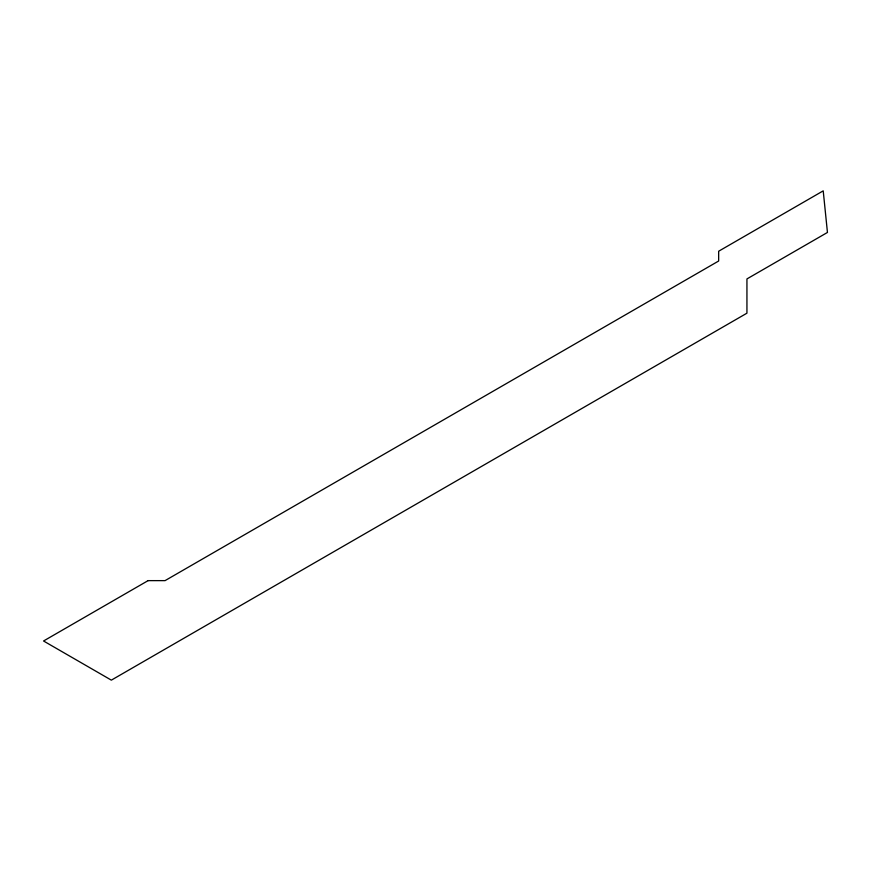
<?xml version="1.0" encoding="UTF-8"?>
<svg xmlns="http://www.w3.org/2000/svg" width="871" height="871" viewBox="0 0 871 871"><rect width="100%" height="100%" fill="white"/><g stroke="black" fill="none" stroke-linecap="round" stroke-linejoin="round"><path stroke-width="1.31" d="M148.103 580.63L43.55 640.991L111.346 680.142L746.937 313.179L746.937 278.927L827.45 232.448L823.215 190.858L718.662 251.229L718.662 261.006L165.055 580.63L148.103 580.63"/></g></svg>
